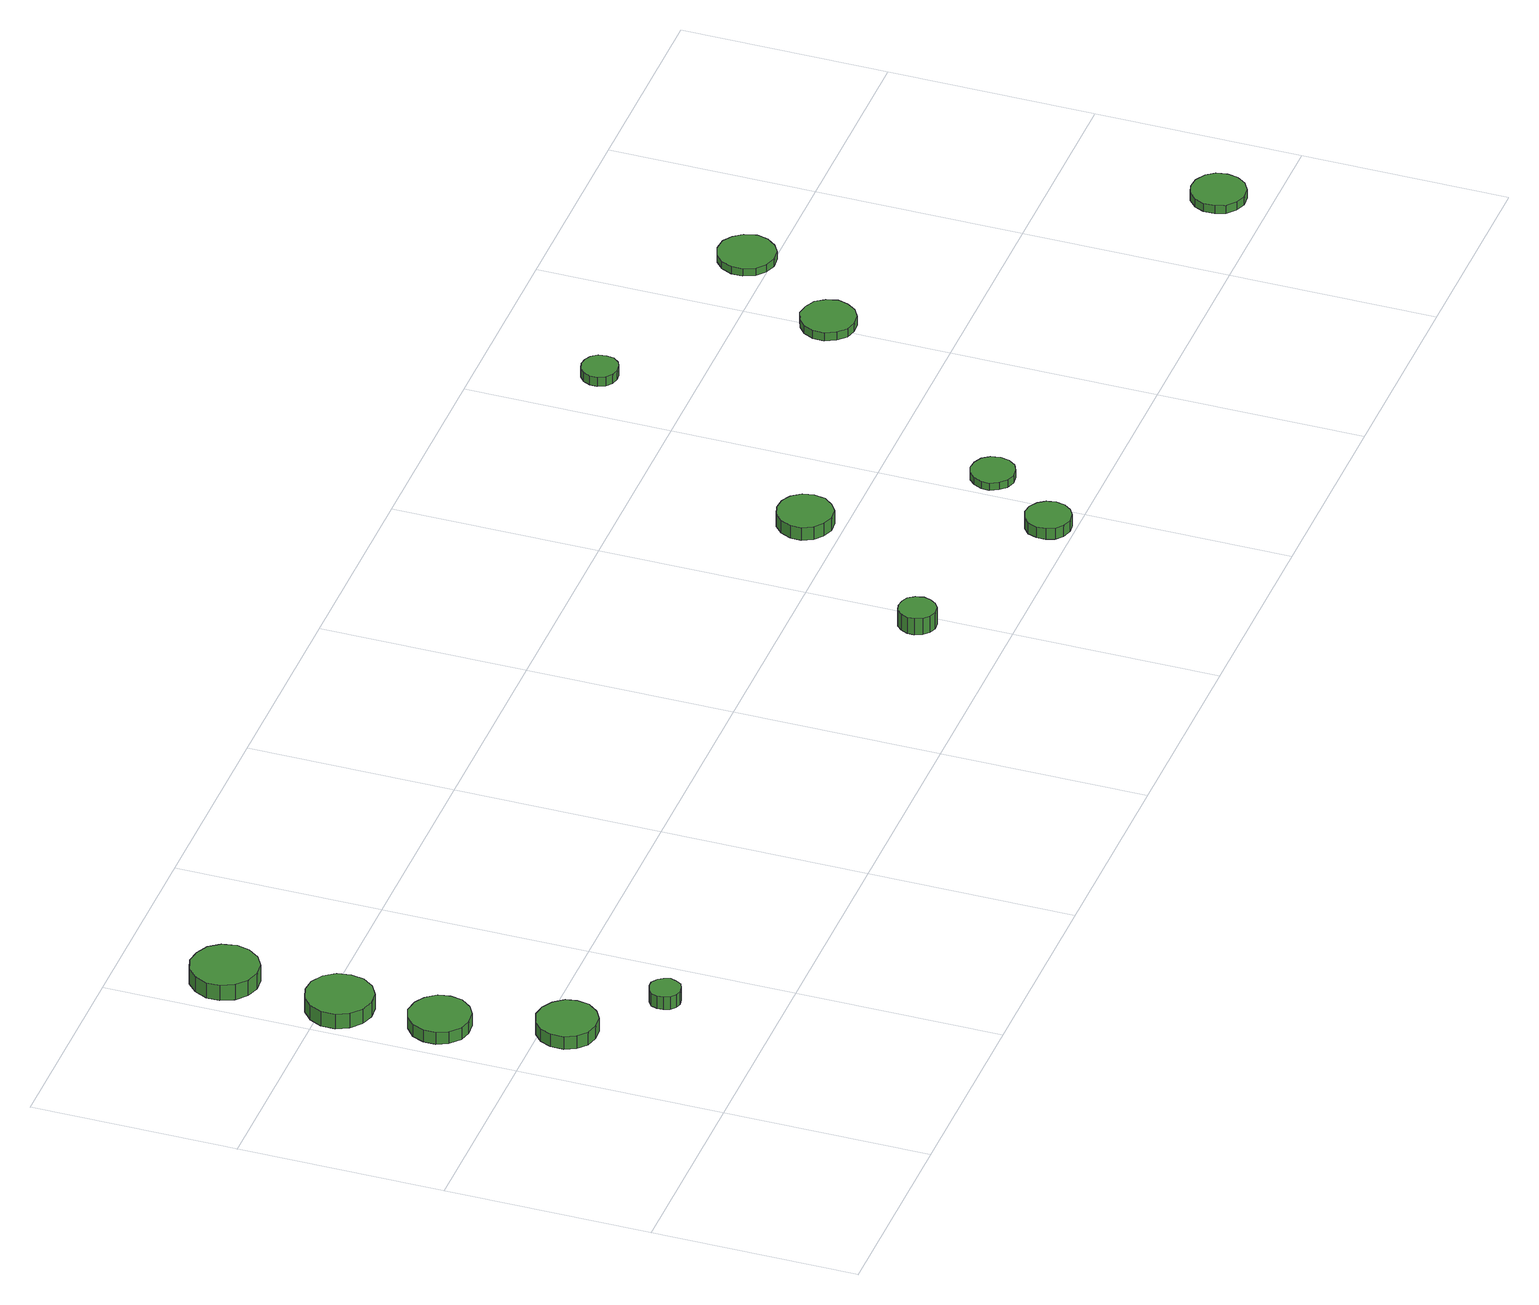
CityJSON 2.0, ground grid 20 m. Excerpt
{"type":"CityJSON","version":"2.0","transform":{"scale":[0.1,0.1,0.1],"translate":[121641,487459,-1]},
"CityObjects":{
"tree1":{"type":"SolitaryVegetationObject","attributes":{"function":"something"},"geometry":[{"type":"MultiSurface","lod":"1","boundaries":[[[0,1,2,3,4,5,6,7,8,9,10,11,12,13,14]],[[15,16,17,18,19,20,21,22,23,24,25,26,27,28,29]],[[0,29,28,1]],[[1,28,27,2]],[[2,27,26,3]],[[3,26,25,4]],[[4,25,24,5]],[[5,24,23,6]],[[6,23,22,7]],[[7,22,21,8]],[[8,21,20,9]],[[9,20,19,10]],[[10,19,18,11]],[[11,18,17,12]],[[12,17,16,13]],[[13,16,15,14]],[[14,15,29,0]]]}]},
"tree2":{"type":"SolitaryVegetationObject","attributes":{"function":"something"},"geometry":[{"type":"MultiSurface","lod":"1","boundaries":[[[30,31,32,33,34,35,36,37,38,39,40,41,42,43,44]],[[45,46,47,48,49,50,51,52,53,54,55,56,57,58,59]],[[30,59,58,31]],[[31,58,57,32]],[[32,57,56,33]],[[33,56,55,34]],[[34,55,54,35]],[[35,54,53,36]],[[36,53,52,37]],[[37,52,51,38]],[[38,51,50,39]],[[39,50,49,40]],[[40,49,48,41]],[[41,48,47,42]],[[42,47,46,43]],[[43,46,45,44]],[[44,45,59,30]]]}]},
"tree3":{"type":"SolitaryVegetationObject","attributes":{"function":"something"},"geometry":[{"type":"MultiSurface","lod":"1","boundaries":[[[60,61,62,63,64,65,66,67,68,69,70,71,72,73,74]],[[75,76,77,78,79,80,81,82,83,84,85,86,87,88,89]],[[60,89,88,61]],[[61,88,87,62]],[[62,87,86,63]],[[63,86,85,64]],[[64,85,84,65]],[[65,84,83,66]],[[66,83,82,67]],[[67,82,81,68]],[[68,81,80,69]],[[69,80,79,70]],[[70,79,78,71]],[[71,78,77,72]],[[72,77,76,73]],[[73,76,75,74]],[[74,75,89,60]]]}]},
"tree4":{"type":"SolitaryVegetationObject","attributes":{"function":"something"},"geometry":[{"type":"MultiSurface","lod":"1","boundaries":[[[90,91,92,93,94,95,96,97,98,99,100,101,102,103,104]],[[105,106,107,108,109,110,111,112,113,114,115,116,117,118,119]],[[90,119,118,91]],[[91,118,117,92]],[[92,117,116,93]],[[93,116,115,94]],[[94,115,114,95]],[[95,114,113,96]],[[96,113,112,97]],[[97,112,111,98]],[[98,111,110,99]],[[99,110,109,100]],[[100,109,108,101]],[[101,108,107,102]],[[102,107,106,103]],[[103,106,105,104]],[[104,105,119,90]]]}]},
"tree5":{"type":"SolitaryVegetationObject","attributes":{"function":"something"},"geometry":[{"type":"MultiSurface","lod":"1","boundaries":[[[120,121,122,123,124,125,126,127,128,129,130,131,132,133,134]],[[135,136,137,138,139,140,141,142,143,144,145,146,147,148,149]],[[120,149,148,121]],[[121,148,147,122]],[[122,147,146,123]],[[123,146,145,124]],[[124,145,144,125]],[[125,144,143,126]],[[126,143,142,127]],[[127,142,141,128]],[[128,141,140,129]],[[129,140,139,130]],[[130,139,138,131]],[[131,138,137,132]],[[132,137,136,133]],[[133,136,135,134]],[[134,135,149,120]]]}]},
"tree6":{"type":"SolitaryVegetationObject","attributes":{"function":"something"},"geometry":[{"type":"MultiSurface","lod":"1","boundaries":[[[150,151,152,153,154,155,156,157,158,159,160,161,162,163,164]],[[165,166,167,168,169,170,171,172,173,174,175,176,177,178,179]],[[150,179,178,151]],[[151,178,177,152]],[[152,177,176,153]],[[153,176,175,154]],[[154,175,174,155]],[[155,174,173,156]],[[156,173,172,157]],[[157,172,171,158]],[[158,171,170,159]],[[159,170,169,160]],[[160,169,168,161]],[[161,168,167,162]],[[162,167,166,163]],[[163,166,165,164]],[[164,165,179,150]]]}]},
"tree7":{"type":"SolitaryVegetationObject","attributes":{"function":"something"},"geometry":[{"type":"MultiSurface","lod":"1","boundaries":[[[180,181,182,183,184,185,186,187,188,189,190,191,192,193,194]],[[195,196,197,198,199,200,201,202,203,204,205,206,207,208,209]],[[180,209,208,181]],[[181,208,207,182]],[[182,207,206,183]],[[183,206,205,184]],[[184,205,204,185]],[[185,204,203,186]],[[186,203,202,187]],[[187,202,201,188]],[[188,201,200,189]],[[189,200,199,190]],[[190,199,198,191]],[[191,198,197,192]],[[192,197,196,193]],[[193,196,195,194]],[[194,195,209,180]]]}]},
"tree8":{"type":"SolitaryVegetationObject","attributes":{"function":"something"},"geometry":[{"type":"MultiSurface","lod":"1","boundaries":[[[210,211,212,213,214,215,216,217,218,219,220,221,222,223,224]],[[225,226,227,228,229,230,231,232,233,234,235,236,237,238,239]],[[210,239,238,211]],[[211,238,237,212]],[[212,237,236,213]],[[213,236,235,214]],[[214,235,234,215]],[[215,234,233,216]],[[216,233,232,217]],[[217,232,231,218]],[[218,231,230,219]],[[219,230,229,220]],[[220,229,228,221]],[[221,228,227,222]],[[222,227,226,223]],[[223,226,225,224]],[[224,225,239,210]]]}]},
"tree9":{"type":"SolitaryVegetationObject","attributes":{"function":"something"},"geometry":[{"type":"MultiSurface","lod":"1","boundaries":[[[240,241,242,243,244,245,246,247,248,249,250,251,252,253,254]],[[255,256,257,258,259,260,261,262,263,264,265,266,267,268,269]],[[240,269,268,241]],[[241,268,267,242]],[[242,267,266,243]],[[243,266,265,244]],[[244,265,264,245]],[[245,264,263,246]],[[246,263,262,247]],[[247,262,261,248]],[[248,261,260,249]],[[249,260,259,250]],[[250,259,258,251]],[[251,258,257,252]],[[252,257,256,253]],[[253,256,255,254]],[[254,255,269,240]]]}]},
"tree10":{"type":"SolitaryVegetationObject","attributes":{"function":"something"}},
"tree11":{"type":"SolitaryVegetationObject","attributes":{"function":"something"},"geometry":[{"type":"MultiSurface","lod":"1","boundaries":[[[270,271,272,273,274,275,276,277,278,279,280,281,282,283,284]],[[285,286,287,288,289,290,291,292,293,294,295,296,297,298,299]],[[270,299,298,271]],[[271,298,297,272]],[[272,297,296,273]],[[273,296,295,274]],[[274,295,294,275]],[[275,294,293,276]],[[276,293,292,277]],[[277,292,291,278]],[[278,291,290,279]],[[279,290,289,280]],[[280,289,288,281]],[[281,288,287,282]],[[282,287,286,283]],[[283,286,285,284]],[[284,285,299,270]]]}]},
"tree12":{"type":"SolitaryVegetationObject","attributes":{"function":"something"},"geometry":[{"type":"MultiSurface","lod":"1","boundaries":[[[300,301,302,303,304,305,306,307,308,309,310,311,312,313,314]],[[315,316,317,318,319,320,321,322,323,324,325,326,327,328,329]],[[300,329,328,301]],[[301,328,327,302]],[[302,327,326,303]],[[303,326,325,304]],[[304,325,324,305]],[[305,324,323,306]],[[306,323,322,307]],[[307,322,321,308]],[[308,321,320,309]],[[309,320,319,310]],[[310,319,318,311]],[[311,318,317,312]],[[312,317,316,313]],[[313,316,315,314]],[[314,315,329,300]]]}]},
"tree13":{"type":"SolitaryVegetationObject","attributes":{"function":"something"},"geometry":[{"type":"MultiSurface","lod":"1","boundaries":[[[330,331,332,333,334,335,336,337,338,339,340,341,342,343,344]],[[345,346,347,348,349,350,351,352,353,354,355,356,357,358,359]],[[330,359,358,331]],[[331,358,357,332]],[[332,357,356,333]],[[333,356,355,334]],[[334,355,354,335]],[[335,354,353,336]],[[336,353,352,337]],[[337,352,351,338]],[[338,351,350,339]],[[339,350,349,340]],[[340,349,348,341]],[[341,348,347,342]],[[342,347,346,343]],[[343,346,345,344]],[[344,345,359,330]]]}]},
"tree14":{"type":"SolitaryVegetationObject","attributes":{"function":"something"},"geometry":[{"type":"MultiSurface","lod":"1","boundaries":[[[360,361,362,363,364,365,366,367,368,369,370,371,372,373,374]],[[375,376,377,378,379,380,381,382,383,384,385,386,387,388,389]],[[360,389,388,361]],[[361,388,387,362]],[[362,387,386,363]],[[363,386,385,364]],[[364,385,384,365]],[[365,384,383,366]],[[366,383,382,367]],[[367,382,381,368]],[[368,381,380,369]],[[369,380,379,370]],[[370,379,378,371]],[[371,378,377,372]],[[372,377,376,373]],[[373,376,375,374]],[[374,375,389,360]]]}]},
"tree15":{"type":"SolitaryVegetationObject","attributes":{"function":"something"}}
},
"vertices":[
[100,176,25],[98,187,25],[90,197,25],[80,203,25],[68,205,25],[56,201,25],[47,193,25],[42,182,25],[42,169,25],[47,158,25],[56,150,25],[68,147,25],[80,148,25],[90,154,25],[98,164,25],[98,164,11],[90,154,11],[80,148,11],[68,147,11],[56,150,11],[47,158,11],[42,169,11],[42,182,11],[47,193,11],[56,201,11],[68,205,11],[80,203,11],[90,197,11],[98,187,11],[100,176,11],
[70,288,24],[68,300,24],[60,310,24],[50,316,24],[37,318,24],[26,314,24],[16,306,24],[11,294,24],[11,282,24],[16,271,24],[26,262,24],[37,259,24],[50,260,24],[60,266,24],[68,276,24],[68,276,11],[60,266,11],[50,260,11],[37,259,11],[26,262,11],[16,271,11],[11,282,11],[11,294,11],[16,306,11],[26,314,11],[37,318,11],[50,316,11],[60,310,11],[68,300,11],[70,288,11],
[69,384,26],[67,397,26],[59,408,26],[47,415,26],[34,416,26],[21,412,26],[11,403,26],[5,391,26],[5,377,26],[11,365,26],[21,356,26],[34,352,26],[47,353,26],[59,360,26],[67,371,26],[67,371,10],[59,360,10],[47,353,10],[34,352,10],[21,356,10],[11,365,10],[5,377,10],[5,391,10],[11,403,10],[21,412,10],[34,416,10],[47,415,10],[59,408,10],[67,397,10],[69,384,10],
[161,107,25],[159,113,25],[156,118,25],[150,122,25],[144,122,25],[138,120,25],[133,116,25],[131,110,25],[131,104,25],[133,98,25],[138,94,25],[144,92,25],[150,93,25],[156,96,25],[159,101,25],[159,101,11],[156,96,11],[150,93,11],[144,92,11],[138,94,11],[133,98,11],[131,104,11],[131,110,11],[133,116,11],[138,120,11],[144,122,11],[150,122,11],[156,118,11],[159,113,11],[161,107,11],
[80,498,25],[77,512,25],[69,523,25],[57,529,25],[44,531,25],[31,527,25],[21,518,25],[15,505,25],[15,492,25],[21,479,25],[31,470,25],[44,466,25],[57,467,25],[69,474,25],[77,485,25],[77,485,8],[69,474,8],[57,467,8],[44,466,8],[31,470,8],[21,479,8],[15,492,8],[15,505,8],[21,518,8],[31,527,8],[44,531,8],[57,529,8],[69,523,8],[77,512,8],[80,498,8],
[804,87,26],[802,95,26],[798,101,26],[792,104,26],[784,105,26],[777,103,26],[772,98,26],[769,91,26],[769,84,26],[772,77,26],[777,72,26],[784,69,26],[792,70,26],[798,74,26],[802,80,26],[802,80,8],[798,74,8],[792,70,8],[784,69,8],[777,72,8],[772,77,8],[769,84,8],[769,91,8],[772,98,8],[777,103,8],[784,105,8],[792,104,8],[798,101,8],[802,95,8],[804,87,8],
[930,237,21],[928,248,21],[921,257,21],[912,262,21],[901,263,21],[890,260,21],[882,252,21],[877,242,21],[877,231,21],[882,221,21],[890,214,21],[901,210,21],[912,211,21],[921,217,21],[928,226,21],[928,226,7],[921,217,7],[912,211,7],[901,210,7],[890,214,7],[882,221,7],[877,231,7],[877,242,7],[882,252,7],[890,260,7],[901,263,7],[912,262,7],[921,257,7],[928,248,7],[930,237,7],
[995,26,19],[993,35,19],[988,42,19],[980,47,19],[971,48,19],[962,45,19],[955,39,19],[952,30,19],[952,21,19],[955,13,19],[962,7,19],[971,4,19],[980,5,19],[988,10,19],[993,17,19],[993,17,7],[988,10,7],[980,5,7],[971,4,7],[962,7,7],[955,13,7],[952,21,7],[952,30,7],[955,39,7],[962,45,7],[971,48,7],[980,47,7],[988,42,7],[993,35,7],[995,26,7],
[1050,99,15],[1048,108,15],[1043,115,15],[1035,119,15],[1026,120,15],[1018,117,15],[1012,111,15],[1008,103,15],[1008,95,15],[1012,87,15],[1018,81,15],[1026,78,15],[1035,79,15],[1043,83,15],[1048,90,15],[1048,90,7],[1043,83,7],[1035,79,7],[1026,78,7],[1018,81,7],[1012,87,7],[1008,95,7],[1008,103,7],[1012,111,7],[1018,117,7],[1026,120,7],[1035,119,7],[1043,115,7],[1048,108,7],[1050,99,7],
[1080,490,17],[1079,498,17],[1074,504,17],[1068,507,17],[1061,508,17],[1054,506,17],[1048,501,17],[1045,494,17],[1045,487,17],[1048,480,17],[1054,475,17],[1061,473,17],[1068,474,17],[1074,477,17],[1079,483,17],[1079,483,7],[1074,477,7],[1068,474,7],[1061,473,7],[1054,475,7],[1048,480,7],[1045,487,7],[1045,494,7],[1048,501,7],[1054,506,7],[1061,508,7],[1068,507,7],[1074,504,7],[1079,498,7],[1080,490,7],
[1234,320,16],[1231,331,16],[1225,340,16],[1215,345,16],[1204,347,16],[1194,343,16],[1186,336,16],[1181,326,16],[1181,315,16],[1186,305,16],[1194,297,16],[1204,294,16],[1215,295,16],[1225,301,16],[1231,310,16],[1231,310,7],[1225,301,7],[1215,295,7],[1204,294,7],[1194,297,7],[1186,305,7],[1181,315,7],[1181,326,7],[1186,336,7],[1194,343,7],[1204,347,7],[1215,345,7],[1225,340,7],[1231,331,7],[1234,320,7],
[1308,424,15],[1305,436,15],[1298,445,15],[1289,451,15],[1277,452,15],[1266,448,15],[1258,441,15],[1253,430,15],[1253,419,15],[1258,408,15],[1266,401,15],[1277,397,15],[1289,398,15],[1298,404,15],[1305,413,15],[1305,413,7],[1298,404,7],[1289,398,7],[1277,397,7],[1266,401,7],[1258,408,7],[1253,419,7],[1253,430,7],[1258,441,7],[1266,448,7],[1277,452,7],[1289,451,7],[1298,445,7],[1305,436,7],[1308,424,7],
[1539,50,16],[1537,61,16],[1531,69,16],[1521,75,16],[1510,76,16],[1500,73,16],[1492,65,16],[1488,56,16],[1488,45,16],[1492,35,16],[1500,28,16],[1510,24,16],[1521,25,16],[1531,31,16],[1537,40,16],[1537,40,7],[1531,31,7],[1521,25,7],[1510,24,7],[1500,28,7],[1492,35,7],[1488,45,7],[1488,56,7],[1492,65,7],[1500,73,7],[1510,76,7],[1521,75,7],[1531,69,7],[1537,61,7],[1539,50,7]
]}
